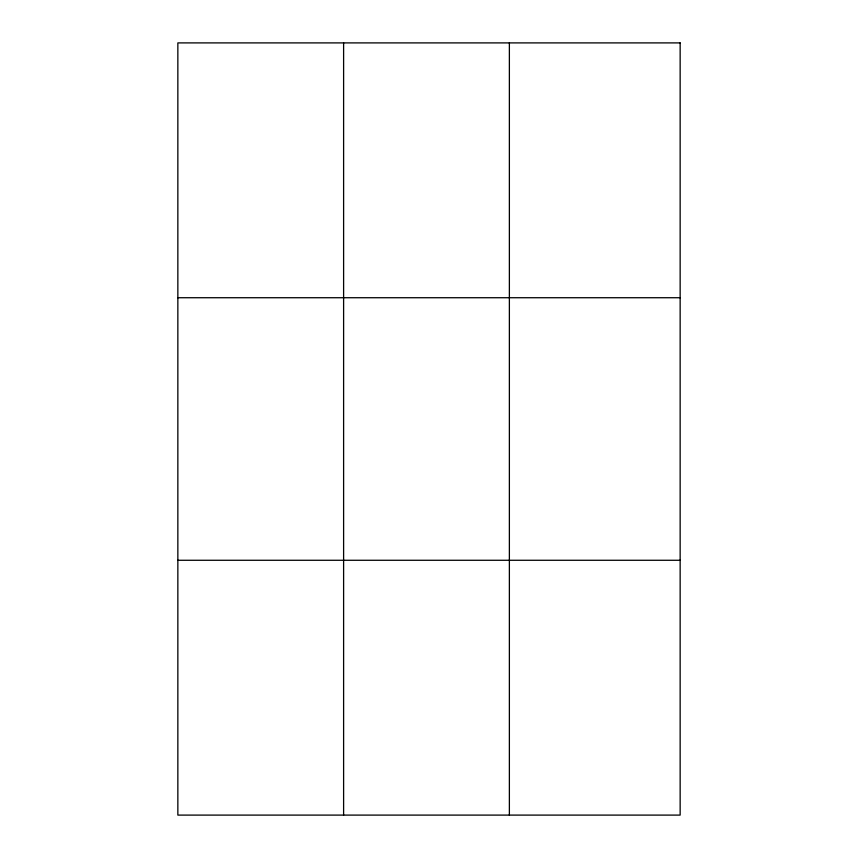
<?xml version="1.0" encoding="UTF-8"?>
<svg xmlns="http://www.w3.org/2000/svg" width="858" height="858" viewBox="0 0 858 858"><rect width="100%" height="100%" fill="white"/><g stroke="black" fill="none" stroke-linecap="round" stroke-linejoin="round"><path stroke-width="1.29" d="M343.608 42.9L343.608 815.1M509.373 42.9L509.373 815.1M177.853 297.726L680.147 297.726M177.853 560.274L680.147 560.274M680.147 42.9L680.147 815.1L177.853 815.1L177.853 42.9L680.147 42.9"/></g></svg>
